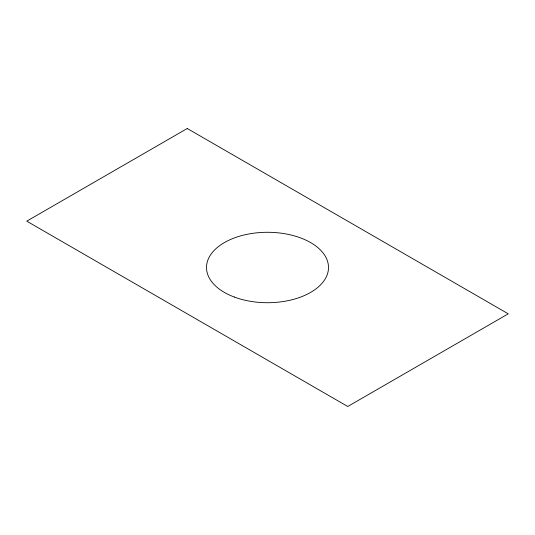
<?xml version="1.0" encoding="UTF-8"?>
<svg xmlns="http://www.w3.org/2000/svg" width="535" height="535" viewBox="0 0 535 535"><rect width="100%" height="100%" fill="white"/><g stroke="black" fill="none" stroke-linecap="round" stroke-linejoin="round"><path stroke-width="0.8" d="M187.25 128.507L26.75 221.169L347.75 406.493L508.25 313.831L187.25 128.507M234.29 297.039A60.997 35.216 0 0 0 328.416 269.332A60.997 35.216 0 0 0 239.787 236.129A60.997 35.216 0 0 0 234.29 297.039"/></g></svg>
